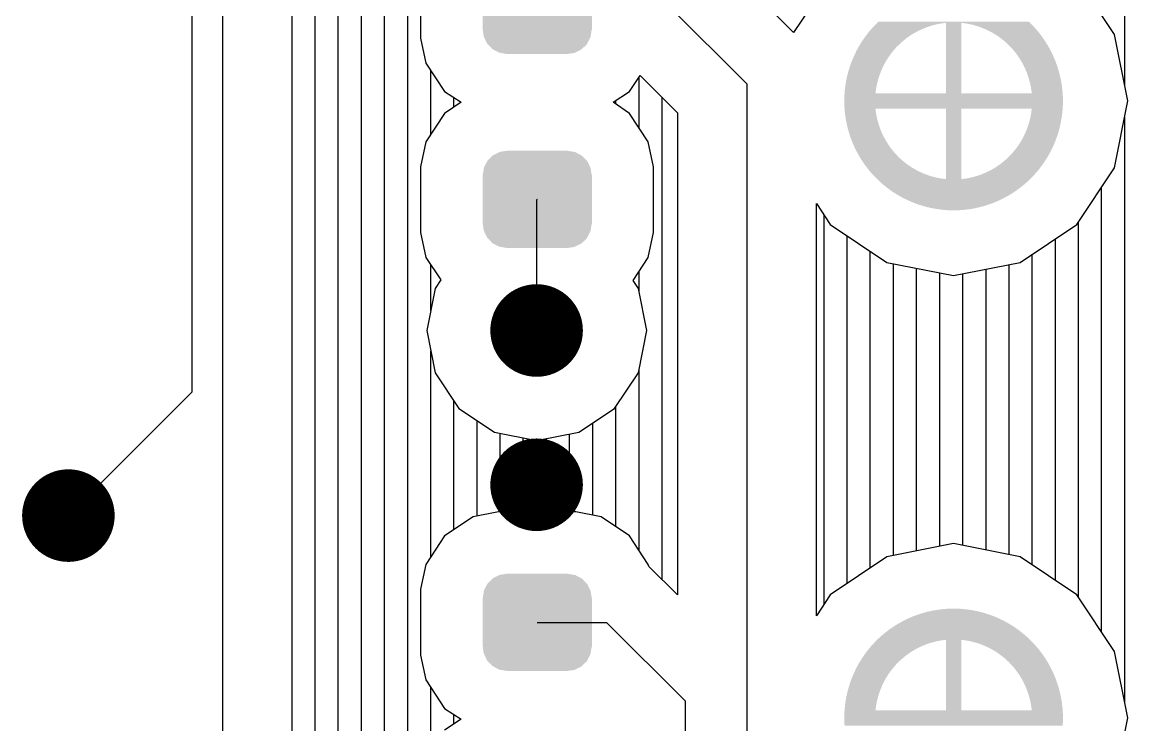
# Model space of a CAD drawing. Extents: x 295 to 953, y 10 to 290.
# Drawn here: x 837.56 to 852.58, y 196.09 to 205.64 of the extents above; entities that cross this region are included whole.
import ezdxf

# ---------------------------------------------------------------- set-up
doc = ezdxf.new("R2010")
doc.units = 0
doc.header["$LTSCALE"] = 5
doc.header["$MEASUREMENT"] = 0
doc.layers.get('0').update_dxf_attribs({"linetype": 'CONTINUOUS', "lineweight": 25})
doc.layers.add('DV-INT-A3_BOT', color=7, linetype='CONTINUOUS')

msp = doc.modelspace()

# ---------------------------------------------------------------- linework, layer by layer
at = {"const_width": 0.629}
for points in [[(844.865, 201.447, -1), (844.236, 201.447, -1)], [(844.865, 199.351, -1), (844.236, 199.351, -1)], [(838.503, 198.932, -1), (837.874, 198.932, -1)]]:
    msp.add_lwpolyline(points, format="xyb", close=True, dxfattribs=at)
for points in [[(845.301, 205.533), (845.301, 206.195), (843.817, 205.533), (843.817, 206.195)], [(849.769, 205.533), (849.794, 205.544), (849.089, 205.533), (849.1, 205.544)], [(849.794, 205.544), (849.85, 205.567), (849.1, 205.544), (849.12, 205.567)], [(849.85, 205.567), (849.906, 205.585), (849.12, 205.567), (849.137, 205.585)], [(849.907, 205.586), (849.964, 205.601), (849.137, 205.586), (849.153, 205.601)], [(849.906, 205.585), (849.907, 205.586), (849.137, 205.585), (849.137, 205.586)], [(849.964, 205.601), (850.023, 205.614), (849.153, 205.601), (849.165, 205.614)], [(850.023, 205.614), (850.082, 205.623), (849.165, 205.614), (849.174, 205.623)], [(850.082, 205.623), (850.112, 205.626), (849.174, 205.623), (849.177, 205.626)], [(851.256, 205.626), (851.247, 205.635), (849.177, 205.626), (849.186, 205.635)], [(851.247, 205.635), (851.24, 205.642), (849.186, 205.635), (849.193, 205.642)], [(850.321, 204.67), (850.321, 205.626), (850.112, 204.67), (850.112, 205.626)], [(851.263, 205.619), (851.256, 205.626), (850.381, 205.619), (850.321, 205.626)], [(851.274, 205.608), (851.263, 205.619), (850.44, 205.608), (850.381, 205.619)], [(851.288, 205.594), (851.274, 205.608), (850.498, 205.594), (850.44, 205.608)], [(851.29, 205.592), (851.288, 205.594), (850.504, 205.592), (850.498, 205.594)], [(851.304, 205.577), (851.29, 205.592), (850.555, 205.577), (850.504, 205.592)], [(851.323, 205.556), (851.304, 205.577), (850.611, 205.556), (850.555, 205.577)], [(851.338, 205.54), (851.323, 205.556), (850.649, 205.54), (850.611, 205.556)], [(851.344, 205.532), (851.338, 205.54), (850.666, 205.532), (850.649, 205.54)], [(845.284, 205.44), (845.299, 205.533), (843.832, 205.44), (843.819, 205.533)], [(845.282, 205.43), (845.284, 205.44), (843.837, 205.43), (843.832, 205.44)], [(845.238, 205.346), (845.282, 205.43), (843.878, 205.346), (843.837, 205.43)], [(849.509, 205.363), (849.54, 205.389), (848.963, 205.363), (848.981, 205.389)], [(849.54, 205.389), (849.581, 205.422), (848.981, 205.389), (849.003, 205.422)], [(849.581, 205.422), (849.587, 205.426), (849.003, 205.422), (849.006, 205.426)], [(849.587, 205.426), (849.636, 205.46), (849.006, 205.426), (849.031, 205.46)], [(849.636, 205.46), (849.666, 205.478), (849.031, 205.46), (849.045, 205.478)], [(849.666, 205.478), (849.687, 205.491), (849.045, 205.478), (849.055, 205.491)], [(849.687, 205.491), (849.74, 205.519), (849.055, 205.491), (849.078, 205.519)], [(849.74, 205.519), (849.769, 205.533), (849.078, 205.519), (849.089, 205.533)], [(851.366, 205.506), (851.344, 205.532), (850.719, 205.506), (850.666, 205.532)], [(851.383, 205.486), (851.366, 205.506), (850.755, 205.486), (850.719, 205.506)], [(851.39, 205.476), (851.383, 205.486), (850.771, 205.476), (850.755, 205.486)], [(851.414, 205.444), (851.39, 205.476), (850.822, 205.444), (850.771, 205.476)], [(851.425, 205.429), (851.414, 205.444), (850.841, 205.429), (850.822, 205.444)], [(851.439, 205.408), (851.425, 205.429), (850.87, 205.408), (850.841, 205.429)], [(851.465, 205.371), (851.439, 205.408), (850.916, 205.371), (850.87, 205.408)], [(845.234, 205.337), (845.238, 205.346), (843.886, 205.337), (843.878, 205.346)], [(845.165, 205.27), (845.234, 205.337), (843.95, 205.27), (843.886, 205.337)], [(845.159, 205.264), (845.165, 205.27), (843.962, 205.264), (843.95, 205.27)], [(845.071, 205.221), (845.159, 205.264), (844.043, 205.221), (843.962, 205.264)], [(849.373, 205.218), (849.392, 205.24), (848.883, 205.218), (848.893, 205.24)], [(849.392, 205.24), (849.411, 205.264), (848.893, 205.24), (848.906, 205.264)], [(849.411, 205.264), (849.446, 205.303), (848.906, 205.264), (848.927, 205.303)], [(849.446, 205.303), (849.452, 205.308), (848.927, 205.303), (848.93, 205.308)], [(849.452, 205.308), (849.495, 205.35), (848.93, 205.308), (848.956, 205.35)], [(849.495, 205.35), (849.509, 205.363), (848.956, 205.35), (848.963, 205.363)], [(851.465, 205.37), (851.465, 205.371), (850.916, 205.37), (850.916, 205.371)], [(851.49, 205.33), (851.465, 205.37), (850.96, 205.33), (850.916, 205.37)], [(851.502, 205.311), (851.49, 205.33), (850.979, 205.311), (850.96, 205.33)], [(851.515, 205.287), (851.502, 205.311), (851.002, 205.287), (850.979, 205.311)], [(851.536, 205.249), (851.515, 205.287), (851.035, 205.249), (851.002, 205.287)], [(851.539, 205.242), (851.536, 205.249), (851.041, 205.242), (851.035, 205.249)], [(851.562, 205.195), (851.539, 205.242), (851.078, 205.195), (851.041, 205.242)], [(845.064, 205.218), (845.071, 205.221), (844.063, 205.218), (844.043, 205.221)], [(844.972, 205.204), (845.064, 205.218), (844.146, 205.204), (844.063, 205.218)], [(849.276, 205.068), (849.301, 205.112), (848.819, 205.068), (848.835, 205.112)], [(849.301, 205.112), (849.306, 205.12), (848.835, 205.112), (848.839, 205.12)], [(849.306, 205.12), (849.338, 205.17), (848.839, 205.12), (848.86, 205.17)], [(849.338, 205.17), (849.343, 205.177), (848.86, 205.17), (848.863, 205.177)], [(849.343, 205.177), (849.373, 205.218), (848.863, 205.177), (848.883, 205.218)], [(851.567, 205.185), (851.562, 205.195), (851.084, 205.185), (851.078, 205.195)], [(851.584, 205.145), (851.567, 205.185), (851.112, 205.145), (851.084, 205.185)], [(851.595, 205.12), (851.584, 205.145), (851.127, 205.12), (851.112, 205.145)], [(851.604, 205.094), (851.595, 205.12), (851.143, 205.094), (851.127, 205.12)], [(851.619, 205.054), (851.604, 205.094), (851.164, 205.054), (851.143, 205.094)], [(849.208, 204.91), (849.226, 204.959), (848.772, 204.91), (848.785, 204.959)], [(849.226, 204.959), (849.234, 204.978), (848.785, 204.959), (848.79, 204.978)], [(849.234, 204.978), (849.249, 205.014), (848.79, 204.978), (848.801, 205.014)], [(849.249, 205.014), (849.265, 205.046), (848.801, 205.014), (848.811, 205.046)], [(849.265, 205.046), (849.276, 205.068), (848.811, 205.046), (848.819, 205.068)], [(851.624, 205.042), (851.619, 205.054), (851.171, 205.042), (851.164, 205.054)], [(851.641, 204.987), (851.624, 205.042), (851.196, 204.987), (851.171, 205.042)], [(851.656, 204.932), (851.641, 204.987), (851.218, 204.932), (851.196, 204.987)], [(849.171, 204.771), (849.174, 204.788), (848.745, 204.771), (848.748, 204.788)], [(849.174, 204.788), (849.187, 204.841), (848.748, 204.788), (848.757, 204.841)], [(849.187, 204.841), (849.188, 204.846), (848.757, 204.841), (848.758, 204.846)], [(849.188, 204.846), (849.205, 204.903), (848.758, 204.846), (848.77, 204.903)], [(849.205, 204.903), (849.208, 204.91), (848.77, 204.903), (848.772, 204.91)], [(851.66, 204.919), (851.656, 204.932), (851.222, 204.919), (851.218, 204.932)], [(851.669, 204.875), (851.66, 204.919), (851.237, 204.875), (851.222, 204.919)], [(851.675, 204.85), (851.669, 204.875), (851.244, 204.85), (851.237, 204.875)], [(851.68, 204.817), (851.675, 204.85), (851.253, 204.817), (851.244, 204.85)], [(851.687, 204.781), (851.68, 204.817), (851.261, 204.781), (851.253, 204.817)], [(851.701, 204.631), (851.7, 204.64), (848.732, 204.631), (848.733, 204.64)], [(851.7, 204.64), (851.698, 204.67), (848.733, 204.64), (848.735, 204.67)], [(849.155, 204.67), (849.159, 204.701), (848.735, 204.67), (848.737, 204.701)], [(849.159, 204.701), (849.163, 204.729), (848.737, 204.701), (848.74, 204.729)], [(849.163, 204.729), (849.171, 204.771), (848.74, 204.729), (848.745, 204.771)], [(851.689, 204.759), (851.687, 204.781), (851.265, 204.759), (851.261, 204.781)], [(851.695, 204.711), (851.689, 204.759), (851.273, 204.711), (851.265, 204.759)], [(851.696, 204.7), (851.695, 204.711), (851.275, 204.7), (851.273, 204.711)], [(851.698, 204.67), (851.696, 204.7), (851.278, 204.67), (851.275, 204.7)], [(851.702, 204.57), (851.701, 204.631), (848.731, 204.57), (848.732, 204.631)], [(851.702, 204.56), (851.702, 204.57), (848.731, 204.56), (848.731, 204.57)], [(851.701, 204.499), (851.702, 204.56), (848.733, 204.499), (848.731, 204.56)], [(851.7, 204.49), (851.701, 204.499), (848.733, 204.49), (848.733, 204.499)], [(851.698, 204.46), (851.7, 204.49), (848.735, 204.46), (848.733, 204.49)], [(849.159, 204.43), (849.155, 204.46), (848.737, 204.43), (848.735, 204.46)], [(849.16, 204.42), (849.159, 204.43), (848.738, 204.42), (848.737, 204.43)], [(849.168, 204.371), (849.16, 204.42), (848.744, 204.371), (848.738, 204.42)], [(849.172, 204.349), (849.168, 204.371), (848.747, 204.349), (848.744, 204.371)], [(849.18, 204.313), (849.172, 204.349), (848.753, 204.313), (848.747, 204.349)], [(850.321, 203.504), (850.321, 204.46), (850.112, 203.504), (850.112, 204.46)], [(851.676, 204.289), (851.685, 204.342), (851.247, 204.289), (851.26, 204.342)], [(851.685, 204.342), (851.688, 204.359), (851.26, 204.342), (851.263, 204.359)], [(851.688, 204.359), (851.693, 204.401), (851.263, 204.359), (851.271, 204.401)], [(851.693, 204.401), (851.696, 204.429), (851.271, 204.401), (851.274, 204.429)], [(851.696, 204.429), (851.698, 204.46), (851.274, 204.429), (851.278, 204.46)], [(849.189, 204.28), (849.18, 204.313), (848.759, 204.28), (848.753, 204.313)], [(849.196, 204.255), (849.189, 204.28), (848.764, 204.255), (848.759, 204.28)], [(849.211, 204.211), (849.196, 204.255), (848.774, 204.211), (848.764, 204.255)], [(849.215, 204.198), (849.211, 204.211), (848.777, 204.198), (848.774, 204.211)], [(849.237, 204.143), (849.215, 204.198), (848.792, 204.143), (848.777, 204.198)], [(851.649, 204.171), (851.662, 204.22), (851.208, 204.171), (851.226, 204.22)], [(851.662, 204.22), (851.663, 204.227), (851.226, 204.22), (851.228, 204.227)], [(851.663, 204.227), (851.675, 204.284), (851.228, 204.227), (851.246, 204.284)], [(851.675, 204.284), (851.676, 204.289), (851.246, 204.284), (851.247, 204.289)], [(849.262, 204.088), (849.237, 204.143), (848.81, 204.088), (848.792, 204.143)], [(849.269, 204.076), (849.262, 204.088), (848.814, 204.076), (848.81, 204.088)], [(849.291, 204.036), (849.269, 204.076), (848.829, 204.036), (848.814, 204.076)], [(851.598, 204.018), (851.614, 204.062), (851.132, 204.018), (851.157, 204.062)], [(851.614, 204.062), (851.622, 204.084), (851.157, 204.062), (851.168, 204.084)], [(851.622, 204.084), (851.632, 204.116), (851.168, 204.084), (851.184, 204.116)], [(851.632, 204.116), (851.644, 204.152), (851.184, 204.116), (851.199, 204.152)], [(851.644, 204.152), (851.649, 204.171), (851.199, 204.152), (851.208, 204.171)], [(845.055, 203.874), (844.972, 203.888), (844.053, 203.874), (844.146, 203.888)], [(849.307, 204.01), (849.291, 204.036), (848.839, 204.01), (848.829, 204.036)], [(849.322, 203.985), (849.307, 204.01), (848.849, 203.985), (848.839, 204.01)], [(849.349, 203.945), (849.322, 203.985), (848.867, 203.945), (848.849, 203.985)], [(849.356, 203.935), (849.349, 203.945), (848.871, 203.935), (848.867, 203.945)], [(849.392, 203.888), (849.356, 203.935), (848.894, 203.888), (848.871, 203.935)], [(849.398, 203.881), (849.392, 203.888), (848.898, 203.881), (848.894, 203.888)], [(851.527, 203.866), (851.54, 203.89), (851.022, 203.866), (851.042, 203.89)], [(851.54, 203.89), (851.551, 203.912), (851.042, 203.89), (851.06, 203.912)], [(851.551, 203.912), (851.571, 203.953), (851.06, 203.912), (851.09, 203.953)], [(851.571, 203.953), (851.573, 203.96), (851.09, 203.953), (851.095, 203.96)], [(851.573, 203.96), (851.595, 204.01), (851.095, 203.96), (851.128, 204.01)], [(851.595, 204.01), (851.598, 204.018), (851.128, 204.01), (851.132, 204.018)], [(845.28, 203.663), (845.24, 203.747), (843.836, 203.663), (843.879, 203.747)], [(845.24, 203.747), (845.231, 203.755), (843.879, 203.747), (843.884, 203.755)], [(845.231, 203.755), (845.167, 203.822), (843.884, 203.755), (843.952, 203.822)], [(845.167, 203.822), (845.155, 203.828), (843.952, 203.822), (843.959, 203.828)], [(845.155, 203.828), (845.075, 203.871), (843.959, 203.828), (844.046, 203.871)], [(845.075, 203.871), (845.055, 203.874), (844.046, 203.871), (844.053, 203.874)], [(849.432, 203.843), (849.398, 203.881), (848.919, 203.843), (848.898, 203.881)], [(849.454, 203.82), (849.432, 203.843), (848.932, 203.82), (848.919, 203.843)], [(849.473, 203.8), (849.454, 203.82), (848.943, 203.8), (848.932, 203.82)], [(849.517, 203.76), (849.473, 203.8), (848.968, 203.76), (848.943, 203.8)], [(849.518, 203.759), (849.517, 203.76), (848.968, 203.759), (848.968, 203.76)], [(849.563, 203.722), (849.518, 203.759), (848.994, 203.722), (848.968, 203.759)], [(851.431, 203.708), (851.452, 203.741), (850.852, 203.708), (850.893, 203.741)], [(851.452, 203.741), (851.47, 203.767), (850.893, 203.741), (850.924, 203.767)], [(851.47, 203.767), (851.478, 203.78), (850.924, 203.767), (850.939, 203.78)], [(851.478, 203.78), (851.503, 203.822), (850.939, 203.78), (850.981, 203.822)], [(851.503, 203.822), (851.506, 203.828), (850.981, 203.822), (850.987, 203.828)], [(851.506, 203.828), (851.527, 203.866), (850.987, 203.828), (851.022, 203.866)], [(845.299, 203.559), (845.285, 203.652), (843.819, 203.559), (843.834, 203.652)], [(845.285, 203.652), (845.28, 203.663), (843.834, 203.652), (843.836, 203.663)], [(849.592, 203.701), (849.563, 203.722), (849.008, 203.701), (848.994, 203.722)], [(849.612, 203.687), (849.592, 203.701), (849.019, 203.687), (849.008, 203.701)], [(849.662, 203.654), (849.612, 203.687), (849.043, 203.654), (849.019, 203.687)], [(849.679, 203.645), (849.662, 203.654), (849.05, 203.645), (849.043, 203.654)], [(849.714, 203.624), (849.679, 203.645), (849.067, 203.624), (849.05, 203.645)], [(849.767, 203.598), (849.714, 203.624), (849.089, 203.598), (849.067, 203.624)], [(849.785, 203.59), (849.767, 203.598), (849.095, 203.59), (849.089, 203.598)], [(849.822, 203.574), (849.785, 203.59), (849.11, 203.574), (849.095, 203.59)], [(851.313, 203.563), (851.333, 203.586), (850.583, 203.563), (850.639, 203.586)], [(851.333, 203.586), (851.344, 203.597), (850.639, 203.586), (850.664, 203.597)], [(851.344, 203.597), (851.355, 203.611), (850.664, 203.597), (850.693, 203.611)], [(851.355, 203.611), (851.378, 203.639), (850.693, 203.611), (850.746, 203.639)], [(851.378, 203.639), (851.389, 203.652), (850.746, 203.639), (850.767, 203.652)], [(851.389, 203.652), (851.402, 203.67), (850.767, 203.652), (850.797, 203.67)], [(851.402, 203.67), (851.427, 203.704), (850.797, 203.67), (850.846, 203.704)], [(851.427, 203.704), (851.431, 203.708), (850.846, 203.704), (850.852, 203.708)], [(845.301, 202.897), (845.301, 203.559), (843.817, 202.897), (843.817, 203.559)], [(849.878, 203.553), (849.822, 203.574), (849.129, 203.553), (849.11, 203.574)], [(849.929, 203.538), (849.878, 203.553), (849.143, 203.538), (849.129, 203.553)], [(849.936, 203.536), (849.929, 203.538), (849.145, 203.536), (849.143, 203.538)], [(849.994, 203.522), (849.936, 203.536), (849.159, 203.522), (849.145, 203.536)], [(850.053, 203.511), (849.994, 203.522), (849.17, 203.511), (849.159, 203.522)], [(850.112, 203.504), (850.053, 203.511), (849.178, 203.504), (849.17, 203.511)], [(851.247, 203.495), (851.256, 203.504), (849.187, 203.495), (849.178, 203.504)], [(851.24, 203.488), (851.247, 203.495), (849.193, 203.488), (849.187, 203.495)], [(851.195, 203.447), (851.24, 203.488), (849.239, 203.447), (849.193, 203.488)], [(851.188, 203.441), (851.195, 203.447), (849.245, 203.441), (849.239, 203.447)], [(851.141, 203.402), (851.188, 203.441), (849.293, 203.402), (849.245, 203.441)], [(851.256, 203.504), (851.259, 203.507), (850.321, 203.504), (850.351, 203.507)], [(851.259, 203.507), (851.268, 203.516), (850.351, 203.507), (850.411, 203.516)], [(851.268, 203.516), (851.281, 203.529), (850.411, 203.516), (850.469, 203.529)], [(851.281, 203.529), (851.296, 203.544), (850.469, 203.529), (850.527, 203.544)], [(851.297, 203.545), (851.313, 203.563), (850.527, 203.545), (850.583, 203.563)], [(851.296, 203.544), (851.297, 203.545), (850.527, 203.544), (850.527, 203.545)], [(851.133, 203.396), (851.141, 203.402), (849.3, 203.396), (849.293, 203.402)], [(851.084, 203.359), (851.133, 203.396), (849.349, 203.359), (849.3, 203.396)], [(851.077, 203.354), (851.084, 203.359), (849.356, 203.354), (849.349, 203.359)], [(851.026, 203.319), (851.077, 203.354), (849.407, 203.319), (849.356, 203.354)], [(851.018, 203.314), (851.026, 203.319), (849.415, 203.314), (849.407, 203.319)], [(850.966, 203.282), (851.018, 203.314), (849.468, 203.282), (849.415, 203.314)], [(850.958, 203.278), (850.966, 203.282), (849.475, 203.278), (849.468, 203.282)], [(850.904, 203.248), (850.958, 203.278), (849.529, 203.248), (849.475, 203.278)], [(850.896, 203.244), (850.904, 203.248), (849.537, 203.244), (849.529, 203.248)], [(850.841, 203.217), (850.896, 203.244), (849.593, 203.217), (849.537, 203.244)], [(850.832, 203.213), (850.841, 203.217), (849.601, 203.213), (849.593, 203.217)], [(850.776, 203.189), (850.832, 203.213), (849.657, 203.189), (849.601, 203.213)], [(850.767, 203.185), (850.776, 203.189), (849.665, 203.185), (849.657, 203.189)], [(850.71, 203.164), (850.767, 203.185), (849.723, 203.164), (849.665, 203.185)], [(850.701, 203.161), (850.71, 203.164), (849.732, 203.161), (849.723, 203.164)], [(850.643, 203.142), (850.701, 203.161), (849.791, 203.142), (849.732, 203.161)], [(850.634, 203.139), (850.643, 203.142), (849.799, 203.139), (849.791, 203.142)], [(850.575, 203.123), (850.634, 203.139), (849.859, 203.123), (849.799, 203.139)], [(850.565, 203.121), (850.575, 203.123), (849.867, 203.121), (849.859, 203.123)], [(850.506, 203.108), (850.565, 203.121), (849.928, 203.108), (849.867, 203.121)], [(850.496, 203.106), (850.506, 203.108), (849.936, 203.106), (849.928, 203.108)], [(850.437, 203.096), (850.496, 203.106), (849.998, 203.096), (849.936, 203.106)], [(850.426, 203.094), (850.437, 203.096), (850.006, 203.094), (849.998, 203.096)], [(850.367, 203.087), (850.426, 203.094), (850.068, 203.087), (850.006, 203.094)], [(850.355, 203.086), (850.367, 203.087), (850.076, 203.086), (850.068, 203.087)], [(850.296, 203.081), (850.355, 203.086), (850.14, 203.081), (850.076, 203.086)], [(850.281, 203.081), (850.296, 203.081), (850.146, 203.081), (850.14, 203.081)], [(850.226, 203.079), (850.281, 203.081), (850.215, 203.079), (850.146, 203.081)], [(850.217, 203.079), (850.226, 203.079), (850.217, 203.079), (850.215, 203.079)], [(845.284, 202.804), (845.299, 202.897), (843.832, 202.804), (843.819, 202.897)], [(845.282, 202.794), (845.284, 202.804), (843.837, 202.794), (843.832, 202.804)], [(845.238, 202.71), (845.282, 202.794), (843.878, 202.71), (843.837, 202.794)], [(845.234, 202.701), (845.238, 202.71), (843.886, 202.701), (843.878, 202.71)], [(845.165, 202.634), (845.234, 202.701), (843.95, 202.634), (843.886, 202.701)], [(845.159, 202.628), (845.165, 202.634), (843.962, 202.628), (843.95, 202.634)], [(845.071, 202.585), (845.159, 202.628), (844.043, 202.585), (843.962, 202.628)], [(845.064, 202.582), (845.071, 202.585), (844.063, 202.582), (844.043, 202.585)], [(844.972, 202.568), (845.064, 202.582), (844.146, 202.568), (844.063, 202.582)], [(845.231, 198.01), (845.167, 198.076), (843.884, 198.01), (843.952, 198.076)], [(845.167, 198.076), (845.155, 198.083), (843.952, 198.076), (843.959, 198.083)], [(845.155, 198.083), (845.075, 198.125), (843.959, 198.083), (844.046, 198.125)], [(845.075, 198.125), (845.055, 198.128), (844.046, 198.125), (844.053, 198.128)], [(845.055, 198.128), (844.972, 198.142), (844.053, 198.128), (844.146, 198.142)], [(845.299, 197.813), (845.285, 197.906), (843.819, 197.813), (843.834, 197.906)], [(845.285, 197.906), (845.28, 197.917), (843.834, 197.906), (843.836, 197.917)], [(845.28, 197.917), (845.24, 198.001), (843.836, 197.917), (843.879, 198.001)], [(845.24, 198.001), (845.231, 198.01), (843.879, 198.001), (843.884, 198.01)], [(845.301, 197.151), (845.301, 197.813), (843.817, 197.151), (843.817, 197.813)], [(850.768, 197.563), (850.71, 197.584), (849.666, 197.563), (849.723, 197.584)], [(850.71, 197.584), (850.702, 197.587), (849.723, 197.584), (849.732, 197.587)], [(850.702, 197.587), (850.643, 197.606), (849.732, 197.587), (849.79, 197.606)], [(850.643, 197.606), (850.634, 197.609), (849.79, 197.606), (849.8, 197.609)], [(850.634, 197.609), (850.574, 197.625), (849.8, 197.609), (849.858, 197.625)], [(850.574, 197.625), (850.566, 197.627), (849.858, 197.625), (849.868, 197.627)], [(850.566, 197.627), (850.505, 197.64), (849.868, 197.627), (849.927, 197.64)], [(850.505, 197.64), (850.497, 197.642), (849.927, 197.64), (849.937, 197.642)], [(850.497, 197.642), (850.436, 197.652), (849.937, 197.642), (849.996, 197.652)], [(850.436, 197.652), (850.428, 197.654), (849.996, 197.652), (850.007, 197.654)], [(850.428, 197.654), (850.365, 197.661), (850.007, 197.654), (850.067, 197.661)], [(850.365, 197.661), (850.358, 197.662), (850.067, 197.661), (850.078, 197.662)], [(850.358, 197.662), (850.294, 197.667), (850.078, 197.662), (850.137, 197.667)], [(850.294, 197.667), (850.287, 197.667), (850.137, 197.667), (850.153, 197.667)], [(850.287, 197.667), (850.218, 197.669), (850.153, 197.667), (850.207, 197.669)], [(850.218, 197.669), (850.217, 197.669), (850.207, 197.669), (850.217, 197.669)], [(851.077, 197.394), (851.026, 197.429), (849.357, 197.394), (849.407, 197.429)], [(851.026, 197.429), (851.018, 197.434), (849.407, 197.429), (849.415, 197.434)], [(851.018, 197.434), (850.966, 197.466), (849.415, 197.434), (849.467, 197.466)], [(850.966, 197.466), (850.958, 197.47), (849.467, 197.466), (849.476, 197.47)], [(850.958, 197.47), (850.904, 197.5), (849.476, 197.47), (849.529, 197.5)], [(850.904, 197.5), (850.896, 197.504), (849.529, 197.5), (849.538, 197.504)], [(850.896, 197.504), (850.841, 197.531), (849.538, 197.504), (849.592, 197.531)], [(850.841, 197.531), (850.833, 197.535), (849.592, 197.531), (849.601, 197.535)], [(850.833, 197.535), (850.776, 197.559), (849.601, 197.535), (849.657, 197.559)], [(850.776, 197.559), (850.768, 197.563), (849.657, 197.559), (849.666, 197.563)], [(851.24, 197.26), (851.195, 197.301), (849.193, 197.26), (849.238, 197.301)], [(851.195, 197.301), (851.188, 197.307), (849.238, 197.301), (849.246, 197.307)], [(851.188, 197.307), (851.14, 197.346), (849.246, 197.307), (849.293, 197.346)], [(851.14, 197.346), (851.134, 197.352), (849.293, 197.346), (849.3, 197.352)], [(851.134, 197.352), (851.084, 197.389), (849.3, 197.352), (849.349, 197.389)], [(851.084, 197.389), (851.077, 197.394), (849.349, 197.389), (849.357, 197.394)], [(845.284, 197.058), (845.299, 197.151), (843.832, 197.058), (843.819, 197.151)], [(849.687, 197.109), (849.74, 197.137), (849.055, 197.109), (849.078, 197.137)], [(849.74, 197.137), (849.769, 197.151), (849.078, 197.137), (849.089, 197.151)], [(849.769, 197.151), (849.794, 197.162), (849.089, 197.151), (849.1, 197.162)], [(849.794, 197.162), (849.85, 197.185), (849.1, 197.162), (849.12, 197.185)], [(849.85, 197.185), (849.906, 197.203), (849.12, 197.185), (849.137, 197.203)], [(849.907, 197.204), (849.964, 197.219), (849.137, 197.204), (849.153, 197.219)], [(849.906, 197.203), (849.907, 197.204), (849.137, 197.203), (849.137, 197.204)], [(849.964, 197.219), (850.023, 197.232), (849.153, 197.219), (849.165, 197.232)], [(850.023, 197.232), (850.082, 197.241), (849.165, 197.232), (849.174, 197.241)], [(850.082, 197.241), (850.112, 197.244), (849.174, 197.241), (849.177, 197.244)], [(851.256, 197.244), (851.247, 197.253), (849.177, 197.244), (849.186, 197.253)], [(851.247, 197.253), (851.24, 197.26), (849.186, 197.253), (849.193, 197.26)], [(850.321, 196.288), (850.321, 197.244), (850.112, 196.288), (850.112, 197.244)], [(851.263, 197.237), (851.256, 197.244), (850.381, 197.237), (850.321, 197.244)], [(851.274, 197.226), (851.263, 197.237), (850.44, 197.226), (850.381, 197.237)], [(851.288, 197.212), (851.274, 197.226), (850.498, 197.212), (850.44, 197.226)], [(851.29, 197.21), (851.288, 197.212), (850.504, 197.21), (850.498, 197.212)], [(851.304, 197.195), (851.29, 197.21), (850.555, 197.195), (850.504, 197.21)], [(851.323, 197.174), (851.304, 197.195), (850.611, 197.174), (850.555, 197.195)], [(851.338, 197.158), (851.323, 197.174), (850.649, 197.158), (850.611, 197.174)], [(851.344, 197.15), (851.338, 197.158), (850.666, 197.15), (850.649, 197.158)], [(851.366, 197.124), (851.344, 197.15), (850.719, 197.124), (850.666, 197.15)], [(845.282, 197.048), (845.284, 197.058), (843.837, 197.048), (843.832, 197.058)], [(845.238, 196.964), (845.282, 197.048), (843.878, 196.964), (843.837, 197.048)], [(849.495, 196.968), (849.509, 196.981), (848.956, 196.968), (848.963, 196.981)], [(849.509, 196.981), (849.54, 197.007), (848.963, 196.981), (848.981, 197.007)], [(849.54, 197.007), (849.581, 197.04), (848.981, 197.007), (849.003, 197.04)], [(849.581, 197.04), (849.587, 197.044), (849.003, 197.04), (849.006, 197.044)], [(849.587, 197.044), (849.636, 197.078), (849.006, 197.044), (849.031, 197.078)], [(849.636, 197.078), (849.666, 197.096), (849.031, 197.078), (849.045, 197.096)], [(849.666, 197.096), (849.687, 197.109), (849.045, 197.096), (849.055, 197.109)], [(851.383, 197.104), (851.366, 197.124), (850.755, 197.104), (850.719, 197.124)], [(851.39, 197.094), (851.383, 197.104), (850.771, 197.094), (850.755, 197.104)], [(851.414, 197.062), (851.39, 197.094), (850.822, 197.062), (850.771, 197.094)], [(851.425, 197.047), (851.414, 197.062), (850.841, 197.047), (850.822, 197.062)], [(851.439, 197.026), (851.425, 197.047), (850.87, 197.026), (850.841, 197.047)], [(851.465, 196.989), (851.439, 197.026), (850.916, 196.989), (850.87, 197.026)], [(851.465, 196.988), (851.465, 196.989), (850.916, 196.988), (850.916, 196.989)], [(851.49, 196.948), (851.465, 196.988), (850.96, 196.948), (850.916, 196.988)], [(845.234, 196.955), (845.238, 196.964), (843.886, 196.955), (843.878, 196.964)], [(845.165, 196.888), (845.234, 196.955), (843.95, 196.888), (843.886, 196.955)], [(845.159, 196.882), (845.165, 196.888), (843.962, 196.882), (843.95, 196.888)], [(845.071, 196.839), (845.159, 196.882), (844.043, 196.839), (843.962, 196.882)], [(845.064, 196.836), (845.071, 196.839), (844.063, 196.836), (844.043, 196.839)], [(844.972, 196.822), (845.064, 196.836), (844.146, 196.822), (844.063, 196.836)], [(849.343, 196.795), (849.373, 196.836), (848.863, 196.795), (848.883, 196.836)], [(849.373, 196.836), (849.392, 196.858), (848.883, 196.836), (848.893, 196.858)], [(849.392, 196.858), (849.411, 196.882), (848.893, 196.858), (848.906, 196.882)], [(849.411, 196.882), (849.446, 196.921), (848.906, 196.882), (848.927, 196.921)], [(849.446, 196.921), (849.452, 196.926), (848.927, 196.921), (848.93, 196.926)], [(849.452, 196.926), (849.495, 196.968), (848.93, 196.926), (848.956, 196.968)], [(851.502, 196.929), (851.49, 196.948), (850.979, 196.929), (850.96, 196.948)], [(851.515, 196.905), (851.502, 196.929), (851.002, 196.905), (850.979, 196.929)], [(851.536, 196.867), (851.515, 196.905), (851.035, 196.867), (851.002, 196.905)], [(851.539, 196.86), (851.536, 196.867), (851.041, 196.86), (851.035, 196.867)], [(851.562, 196.813), (851.539, 196.86), (851.078, 196.813), (851.041, 196.86)], [(849.265, 196.664), (849.276, 196.686), (848.811, 196.664), (848.819, 196.686)], [(849.276, 196.686), (849.301, 196.73), (848.819, 196.686), (848.835, 196.73)], [(849.301, 196.73), (849.306, 196.738), (848.835, 196.73), (848.839, 196.738)], [(849.306, 196.738), (849.338, 196.788), (848.839, 196.738), (848.86, 196.788)], [(849.338, 196.788), (849.343, 196.795), (848.86, 196.788), (848.863, 196.795)], [(851.567, 196.803), (851.562, 196.813), (851.084, 196.803), (851.078, 196.813)], [(851.584, 196.763), (851.567, 196.803), (851.112, 196.763), (851.084, 196.803)], [(851.595, 196.738), (851.584, 196.763), (851.127, 196.738), (851.112, 196.763)], [(851.604, 196.712), (851.595, 196.738), (851.143, 196.712), (851.127, 196.738)], [(851.619, 196.672), (851.604, 196.712), (851.164, 196.672), (851.143, 196.712)], [(849.205, 196.521), (849.208, 196.528), (848.77, 196.521), (848.772, 196.528)], [(849.208, 196.528), (849.226, 196.577), (848.772, 196.528), (848.785, 196.577)], [(849.226, 196.577), (849.234, 196.596), (848.785, 196.577), (848.79, 196.596)], [(849.234, 196.596), (849.249, 196.632), (848.79, 196.596), (848.801, 196.632)], [(849.249, 196.632), (849.265, 196.664), (848.801, 196.632), (848.811, 196.664)], [(851.624, 196.66), (851.619, 196.672), (851.171, 196.66), (851.164, 196.672)], [(851.641, 196.605), (851.624, 196.66), (851.196, 196.605), (851.171, 196.66)], [(851.656, 196.55), (851.641, 196.605), (851.218, 196.55), (851.196, 196.605)], [(851.66, 196.537), (851.656, 196.55), (851.222, 196.537), (851.218, 196.55)], [(851.669, 196.493), (851.66, 196.537), (851.237, 196.493), (851.222, 196.537)], [(849.163, 196.347), (849.171, 196.389), (848.74, 196.347), (848.745, 196.389)], [(849.171, 196.389), (849.174, 196.406), (848.745, 196.389), (848.748, 196.406)], [(849.174, 196.406), (849.187, 196.459), (848.748, 196.406), (848.757, 196.459)], [(849.187, 196.459), (849.188, 196.464), (848.757, 196.459), (848.758, 196.464)], [(849.188, 196.464), (849.205, 196.521), (848.758, 196.464), (848.77, 196.521)], [(851.675, 196.468), (851.669, 196.493), (851.244, 196.468), (851.237, 196.493)], [(851.68, 196.435), (851.675, 196.468), (851.253, 196.435), (851.244, 196.468)], [(851.687, 196.399), (851.68, 196.435), (851.261, 196.399), (851.253, 196.435)], [(851.689, 196.377), (851.687, 196.399), (851.265, 196.377), (851.261, 196.399)], [(851.695, 196.329), (851.689, 196.377), (851.273, 196.329), (851.265, 196.377)], [(851.702, 196.188), (851.701, 196.249), (848.731, 196.188), (848.732, 196.249)], [(851.701, 196.249), (851.7, 196.258), (848.732, 196.249), (848.733, 196.258)], [(851.7, 196.258), (851.698, 196.288), (848.733, 196.258), (848.735, 196.288)], [(849.155, 196.288), (849.159, 196.319), (848.735, 196.288), (848.737, 196.319)], [(849.159, 196.319), (849.163, 196.347), (848.737, 196.319), (848.74, 196.347)], [(851.696, 196.318), (851.695, 196.329), (851.275, 196.318), (851.273, 196.329)], [(851.698, 196.288), (851.696, 196.318), (851.278, 196.288), (851.275, 196.318)], [(851.702, 196.178), (851.702, 196.188), (848.731, 196.178), (848.731, 196.188)], [(851.701, 196.117), (851.702, 196.178), (848.733, 196.117), (848.731, 196.178)], [(851.7, 196.108), (851.701, 196.117), (848.733, 196.108), (848.733, 196.117)], [(851.698, 196.078), (851.7, 196.108), (848.735, 196.078), (848.733, 196.108)]]:
    msp.add_solid(points)
at = {"layer": 'DV-INT-A3_BOT'}
for p, q in [((839.865, 220.726), (839.865, 200.609)), ((842.17, 190.043), (842.17, 213.303)), ((842.484, 190.043), (842.484, 213.303)), ((842.799, 190.043), (842.799, 213.303)), ((841.856, 190.043), (841.856, 212.997)), ((840.284, 212.763), (840.284, 195.999)), ((841.541, 190.043), (841.541, 212.683)), ((852.543, 204.783), (852.543, 212.729)), ((841.227, 190.043), (841.227, 212.369)), ((841.227, 195.81), (841.227, 212.369)), ((848.042, 205.495), (846.872, 206.665)), ((842.975, 206.313), (842.975, 205.42)), ((848.54, 206.237), (848.042, 205.495)), ((852.404, 205.47), (851.889, 206.237)), ((846.34, 205.864), (847.409, 204.8)), ((842.975, 205.42), (843.046, 205.081)), ((852.585, 204.565), (852.404, 205.47)), ((843.046, 205.081), (843.301, 204.695)), ((843.113, 204.112), (843.113, 204.98)), ((845.812, 204.695), (845.959, 204.913)), ((845.942, 204.205), (845.942, 204.888)), ((845.959, 204.913), (846.466, 204.406)), ((847.409, 204.8), (847.409, 185.94)), ((843.301, 204.695), (843.524, 204.548)), ((845.59, 204.548), (845.812, 204.695)), ((843.524, 204.548), (843.301, 204.397)), ((843.427, 204.481), (843.427, 204.611)), ((845.812, 204.397), (845.59, 204.548)), ((845.627, 204.523), (845.627, 204.569)), ((846.256, 198.065), (846.256, 204.615)), ((852.404, 203.656), (852.585, 204.565)), ((843.301, 204.397), (843.046, 204.012)), ((846.068, 204.012), (845.812, 204.397)), ((846.466, 204.406), (846.466, 197.855)), ((852.543, 196.401), (852.543, 204.347)), ((843.046, 204.012), (842.975, 203.672)), ((846.139, 203.672), (846.068, 204.012)), ((842.975, 203.672), (842.975, 202.78)), ((846.139, 202.78), (846.139, 203.672)), ((851.889, 202.889), (852.404, 203.656)), ((852.228, 197.352), (852.228, 203.392)), ((844.559, 203.228), (844.55, 203.22)), ((844.55, 203.22), (844.55, 201.447)), ((848.352, 197.57), (848.352, 203.174)), ((848.352, 203.174), (848.54, 202.889)), ((848.456, 197.73), (848.456, 203.019)), ((848.54, 202.889), (849.307, 202.373)), ((851.122, 202.373), (851.889, 202.889)), ((851.914, 197.822), (851.914, 202.922)), ((842.975, 202.78), (843.046, 202.44)), ((846.068, 202.44), (846.139, 202.78)), ((848.771, 198.01), (848.771, 202.738)), ((851.6, 198.052), (851.6, 202.692)), ((843.046, 202.44), (843.247, 202.134)), ((845.862, 202.126), (846.068, 202.44)), ((849.085, 198.22), (849.085, 202.524)), ((851.285, 198.262), (851.285, 202.482)), ((843.113, 201.719), (843.113, 202.34)), ((845.942, 201.988), (845.942, 202.247)), ((849.307, 202.373), (850.217, 202.193)), ((849.399, 198.388), (849.399, 202.356)), ((849.714, 198.45), (849.714, 202.294)), ((850.217, 202.193), (851.122, 202.373)), ((850.657, 198.463), (850.657, 202.281)), ((850.971, 198.4), (850.971, 202.344)), ((843.247, 202.134), (843.172, 202.017)), ((845.933, 202.017), (845.862, 202.126)), ((850.028, 198.513), (850.028, 202.231)), ((850.342, 198.526), (850.342, 202.218)), ((843.172, 202.017), (843.058, 201.447)), ((846.047, 201.447), (845.933, 202.017)), ((843.058, 201.447), (843.172, 200.873)), ((845.933, 200.873), (846.047, 201.447)), ((843.113, 198.371), (843.113, 201.17)), ((845.942, 198.463), (845.942, 200.902)), ((843.172, 200.873), (843.494, 200.387)), ((845.611, 200.387), (845.933, 200.873)), ((839.865, 200.609), (838.188, 198.932)), ((843.427, 198.74), (843.427, 200.491)), ((843.494, 200.387), (843.98, 200.064)), ((845.125, 200.064), (845.611, 200.387)), ((845.627, 198.781), (845.627, 200.412)), ((843.742, 198.924), (843.742, 200.223)), ((845.313, 198.937), (845.313, 200.19)), ((843.98, 200.064), (844.55, 199.951)), ((844.056, 198.983), (844.056, 200.047)), ((844.37, 198.983), (844.37, 199.984)), ((844.55, 199.951), (845.125, 200.064)), ((844.999, 198.983), (844.999, 200.039)), ((844.685, 198.983), (844.685, 199.976)), ((844.031, 198.983), (843.687, 198.916)), ((845.083, 198.983), (844.031, 198.983)), ((845.426, 198.916), (845.083, 198.983)), ((843.687, 198.916), (843.301, 198.656)), ((845.812, 198.656), (845.426, 198.916)), ((843.301, 198.656), (843.046, 198.27)), ((846.068, 198.27), (845.812, 198.656)), ((850.217, 198.551), (849.307, 198.371)), ((851.122, 198.371), (850.217, 198.551)), ((849.307, 198.371), (848.54, 197.855)), ((851.889, 197.855), (851.122, 198.371)), ((843.046, 198.27), (842.975, 197.931)), ((846.076, 198.241), (846.068, 198.27)), ((846.466, 197.855), (846.076, 198.241)), ((842.975, 197.931), (842.975, 197.038)), ((848.54, 197.855), (848.352, 197.57)), ((852.404, 197.088), (851.889, 197.855)), ((844.559, 197.482), (845.502, 197.482)), ((845.502, 197.482), (846.57, 196.414)), ((842.975, 197.038), (843.046, 196.699)), ((852.585, 196.183), (852.404, 197.088)), ((843.046, 196.699), (843.301, 196.313)), ((843.113, 195.73), (843.113, 196.598)), ((846.57, 196.414), (846.57, 185.521)), ((843.301, 196.313), (843.524, 196.166)), ((843.427, 196.099), (843.427, 196.229)), ((843.524, 196.166), (843.301, 196.015)), ((852.404, 195.274), (852.585, 196.183))]:
    msp.add_line(p, q, dxfattribs=at)

doc.saveas('drawing.dxf')
